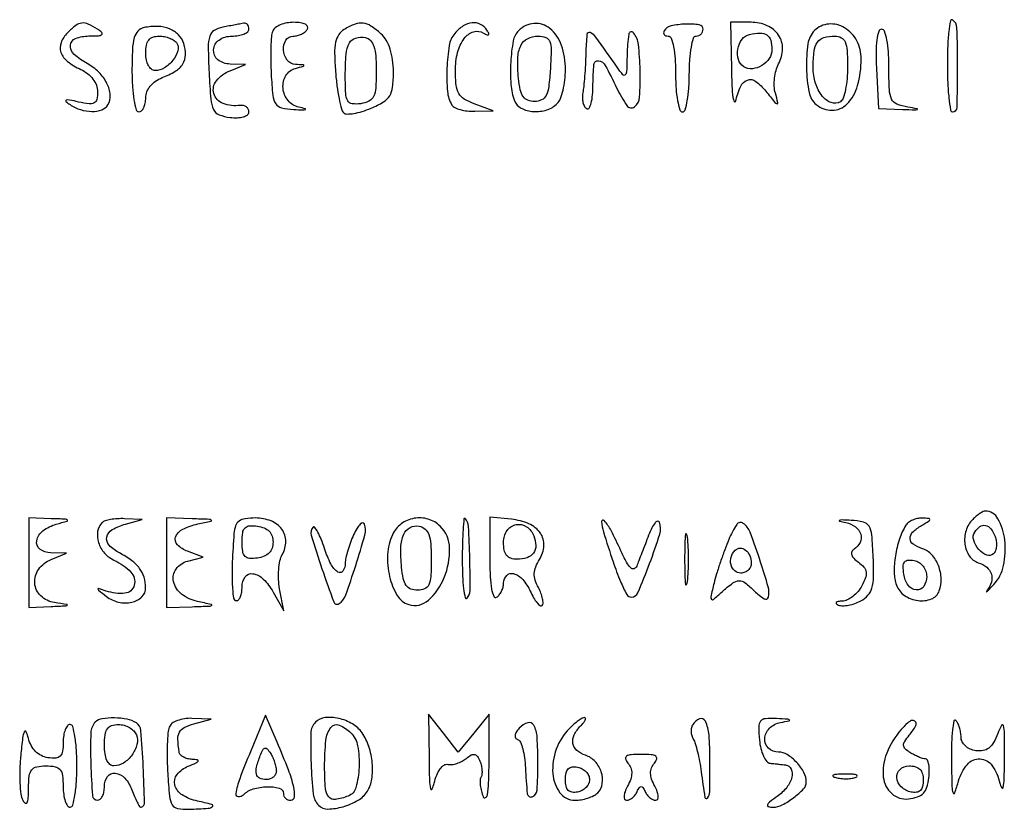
# Model space of a CAD drawing. Extents: x 24 to 1546, y 0 to 2379.
# Drawn here: x 1068.7 to 1211.9, y 1292.7 to 1407.4 of the extents above; entities that cross this region are included whole.
import ezdxf

# ---------------------------------------------------------------- set-up
doc = ezdxf.new("R2010")
doc.units = 0
doc.header["$MEASUREMENT"] = 0
doc.layers.get('0').update_dxf_attribs({"linetype": 'CONTINUOUS'})

msp = doc.modelspace()

# ---------------------------------------------------------------- linework, layer by layer
for points in [[(1075.613918, 1405.471061, 0.106267), (1074.689363, 1404.040174, 0.179937), (1074.681113, 1402.630884, 0.14112), (1075.64395, 1401.311986, 0.058136), (1077.555012, 1400.156889, -0.057773), (1078.552529, 1399.55495, -0.066737), (1079.332247, 1398.765442, -0.072309), (1079.829271, 1397.858915, -0.089525), (1080, 1396.913031, -0.050886), (1079.886656, 1395.802196, -0.221151), (1079.502187, 1395.28437, -0.158568), (1078.758156, 1395.147193, -0.024015), (1077.25, 1395.421969, 0.007366), (1075.8972, 1395.715269, 0.123413), (1075.442546, 1395.69397, 0.58852), (1075.402035, 1395.50804, 0.031644), (1076, 1395.04569, 0.07296), (1077.521109, 1394.312295, 0.074368), (1079.178714, 1394.053057, 0.086398), (1080.616515, 1394.293497, 0.171441), (1081.505531, 1395.008949, 0.160655), (1081.846225, 1396.432008, 0.096042), (1081.369051, 1398.122589, 0.081348), (1080.179103, 1399.758292, 0.072156), (1078.48343, 1401.008868, -0.063045), (1076.601182, 1402.345021, -0.227295), (1076.069317, 1403.674485, -0.295585), (1076.805887, 1404.661219, -0.087519), (1078.75, 1405.015313, 0.011096), (1080.150937, 1405.054211, 0.155556), (1080.616929, 1405.228862, 0.461139), (1080.628119, 1405.512621, 0.043106), (1080, 1406, 0.035111), (1078.641304, 1406.748519, 0.13923), (1077.709146, 1406.895764, 0.134958), (1076.822166, 1406.532918, 0.03221)], [(1098.204244, 1406.288271, 0.088173), (1096.935854, 1405.803611, 0.186173), (1096.29861, 1404.985553, 0.077785), (1096.082529, 1403.434226, 0.007751), (1096.204244, 1399.674453, 0.00809), (1096.451828, 1395.813876, 0.089869), (1096.846515, 1394.327096, 0.193225), (1097.650468, 1393.577663, 0.063588), (1099.25, 1393.183578, 0.037109), (1100.316073, 1393.140511, 0.061884), (1101.202025, 1393.281139, 0.088005), (1101.794488, 1393.57216, 0.239067), (1102, 1393.977414, 0.116334), (1101.903149, 1394.388044, 0.115185), (1101.632812, 1394.713854, 0.106782), (1101.227188, 1394.902868, 0.088339), (1100.75, 1394.925354, -0.121293), (1098.244991, 1395.20779, -0.236263), (1096.903004, 1396.639394, -0.24748), (1097.274869, 1398.511052, -0.127502), (1099.25, 1399.968838), (1101.5, 1400.873227), (1099.25, 1400.936614, -0.159861), (1097.495026, 1401.567708, -0.247368), (1096.847544, 1403.003877, -0.231425), (1097.657257, 1404.430314, -0.151049), (1099.5, 1405, 0.038131), (1100.457356, 1405.073116, 0.057076), (1101.265625, 1405.29375, 0.074992), (1101.817169, 1405.617064, 0.226478), (1102, 1406, 0.07541), (1101.943596, 1406.371856, 0.103851), (1101.779687, 1406.666247, 0.123119), (1101.53557, 1406.837157, 0.137206), (1101.25, 1406.863818, 0.001502), (1100.823386, 1406.785031, 0.000284), (1100.045934, 1406.638576, 0.000304), (1099.138174, 1406.466468, 0.000279)], [(1105.447705, 1405.724318, 0.071984), (1105.272023, 1404.948482, 0.011001), (1105.181558, 1403.362162, 0.01211), (1105.16125, 1401.472333, 0.010234), (1105.22909, 1399.474318, 0.011422), (1105.468414, 1396.382509, 0.117348), (1105.885331, 1395.179946, 0.197035), (1106.721172, 1394.590322, 0.043138), (1108.5, 1394.34137, 0.003637), (1109.863443, 1394.279216, 0.110713), (1110.197334, 1394.34075, 0.719169), (1110.189182, 1394.443827, 0.008877), (1109.25, 1394.660921, -0.173787), (1107.682921, 1395.629366, -0.147262), (1106.955856, 1397.446051, -0.157422), (1107.372346, 1399.27408, -0.197222), (1108.75, 1400.310674, 0.001923), (1109.926177, 1400.622879, 0.339035), (1110, 1400.719237, 0.392517), (1109.923939, 1400.801199, 0.002113), (1108.75, 1400.883999, -0.217843), (1107.565611, 1401.523629, -0.143907), (1107.010587, 1402.994659, -0.162269), (1107.367678, 1404.41207, -0.255946), (1108.440983, 1405, 0.061875), (1109.038022, 1405.074167, 0.051278), (1109.640225, 1405.29375, 0.053305), (1110.157656, 1405.617164, 0.08825), (1110.5, 1406, 0.256669), (1110.519699, 1406.385295, 0.163985), (1110.197651, 1406.713136, 0.082453), (1109.503297, 1406.931508, 0.035057), (1108.527632, 1407, 0.045878), (1107.500382, 1406.905546, 0.052373), (1106.554363, 1406.625269, 0.059782), (1105.821735, 1406.213441, 0.144203)], [(1115.837412, 1405.968819, 0.116459), (1115.045792, 1405.216149, 0.094777), (1114.600037, 1404.130961, 0.055397), (1114.450493, 1402.475326, 0.014446), (1114.582817, 1399.803822, 0.01235), (1114.794155, 1397.760854, 0.016479), (1115.092625, 1395.919961, 0.013723), (1115.428989, 1394.423744, 0.138812), (1115.745405, 1393.876758, 0.198044), (1116.240595, 1393.679278, 0.03718), (1117.233025, 1393.764724, 0.034694), (1118.450281, 1394.049187, 0.02563), (1119.75, 1394.523889, 0.033732), (1121.544264, 1395.432763, 0.121118), (1122.452721, 1396.326747, 0.111879), (1122.881671, 1397.580963, 0.026683), (1123, 1399.796739, 0.033395), (1122.881864, 1401.563541, 0.046248), (1122.526299, 1403.110236, 0.052862), (1121.95013, 1404.386641, 0.076546), (1121.171259, 1405.345012, 0.037268), (1119.736377, 1406.461076, 0.118079), (1118.601862, 1406.877126, 0.121352), (1117.420405, 1406.72855, 0.040443)], [(1131.91408, 1405.396473, 0.133605), (1131.106699, 1403.622399, 0.030585), (1130.773747, 1400.313965, 0.031223), (1130.851645, 1396.967899, 0.117504), (1131.506449, 1394.989565, 0.143906), (1131.925001, 1394.613959, 0.044148), (1132.728857, 1394.313875, 0.040085), (1133.734093, 1394.121677, 0.034544), (1134.809017, 1394.078947), (1137.5, 1394.157895), (1134.75, 1395.162281, -0.047742), (1133.294598, 1395.857422, -0.128043), (1132.497375, 1396.671247, -0.104524), (1132.108245, 1397.877309, -0.025958), (1132, 1399.960889, -0.060472), (1132.323768, 1402.628132, -0.101044), (1133.289174, 1404.662942, -0.158025), (1134.647774, 1405.618448, -0.216557), (1136.110704, 1405.431581, 0.025541), (1136.600362, 1405.162486, 0.297903), (1136.806645, 1405.188958, 0.337512), (1136.847766, 1405.379003, 0.028921), (1136.595492, 1405.845492, 0.135332), (1135.670742, 1406.703869, 0.144694), (1134.461318, 1406.938687, 0.119564), (1133.13723, 1406.47979, 0.076763)], [(1141.2, 1405.8, 0.152596), (1140.408344, 1404.288766, 0.030439), (1140.042782, 1401.22688, 0.033005), (1140.068761, 1397.986361, 0.073232), (1140.606989, 1395.581787, 0.188315), (1141.57745, 1394.516131, 0.099899), (1143.328845, 1394.048893, 0.090756), (1145.280545, 1394.283131, 0.121831), (1146.8, 1395.2, 0.104916), (1147.262584, 1395.911737, 0.032119), (1147.6475, 1397.142768, 0.030575), (1147.911577, 1398.613179, 0.02915), (1148, 1400.128571, 0.082816), (1147.412196, 1403.653086, 0.137134), (1145.713443, 1406.119822, 0.196669), (1143.444037, 1406.838699, 0.177785)], [(1162.361117, 1405.775282, 0.115992), (1162.262487, 1405.480252, 0.18555), (1162.333803, 1405.227739, 0.155646), (1162.571854, 1405.057864, 0.077904), (1162.940983, 1405, -0.320368), (1163.371079, 1404.692903, -0.035122), (1163.701863, 1403.451626, -0.031127), (1163.927774, 1401.696151, -0.016439), (1164, 1399.5, 0.017105), (1164.072146, 1397.39166, 0.027868), (1164.29375, 1395.615625, 0.026982), (1164.608967, 1394.292067, 0.332234), (1165, 1394, 0.332234), (1165.391033, 1394.292067, 0.026982), (1165.70625, 1395.615625, 0.027868), (1165.927854, 1397.39166, 0.017105), (1166, 1399.5, -0.017105), (1166.072146, 1401.60834, -0.027868), (1166.29375, 1403.384375, -0.026982), (1166.608967, 1404.707933, -0.332234), (1167, 1405, 0.097893), (1167.381655, 1405.075446, 0.097668), (1167.70625, 1405.29046, 0.098209), (1167.923616, 1405.611452, 0.100195), (1168, 1405.988798, 0.371225), (1167.44356, 1406.63498, 0.046737), (1165.450641, 1406.74582, 0.044894), (1163.348612, 1406.476191, 0.202689)], [(1172.116001, 1400.25, 0.007017), (1172.193026, 1397.783374, 0.019951), (1172.33924, 1396.070312, 0.087872), (1172.522955, 1395.477117, 0.695173), (1172.713066, 1395.5, -0.045549), (1173.466903, 1397.721942, -0.209062), (1174.448659, 1398.619255, -0.248663), (1175.645649, 1398.427145, -0.061919), (1177.116675, 1397, 0.002504), (1178.444911, 1395.363738, 0.171622), (1178.745103, 1395.182162, 0.552609), (1178.875838, 1395.318296, 0.006981), (1178.507284, 1396.712227, -0.058064), (1178.350174, 1397.708241, -0.037812), (1178.391122, 1398.873209, -0.037783), (1178.607263, 1400.020237, -0.057467), (1178.979785, 1400.962227, 0.118805), (1179.54932, 1403.148005, 0.152472), (1178.969705, 1405.132128, 0.144327), (1177.327117, 1406.508071, 0.103016), (1174.964816, 1407), (1172, 1407)], [(1184.2, 1405.8, 0.162375), (1183.236853, 1403.872793, 0.041257), (1183.027695, 1400.334914, 0.040969), (1183.398468, 1396.82712, 0.174456), (1184.452012, 1395.039826, 0.177154), (1186.752484, 1394.220742, 0.198733), (1188.905412, 1395.133447, 0.127841), (1190.451279, 1397.813628, 0.065744), (1190.986345, 1401.678571, 0.123423), (1190.345064, 1404.306625, 0.135846), (1188.552993, 1406.211178, 0.158479), (1186.254864, 1406.752751, 0.177451)], [(1203.496278, 1400.908096, 0.010191), (1203.551679, 1398.260372, 0.01685), (1203.719219, 1396.030692, 0.010851), (1203.951726, 1394.257768, 0.369847), (1204.25, 1394.001286, 0.407361), (1204.912432, 1394.646146, 0.006361), (1204.984611, 1400.446306, 0.007219), (1204.899708, 1406.214944, 0.252167), (1204.246278, 1407.347792, 0.528088), (1203.949456, 1407.215896, 0.016244), (1203.715055, 1405.648284, 0.01886), (1203.548574, 1403.524439, 0.010263)], [(1086.75, 1406.228451, 0.153553), (1085.875375, 1405.732456, 0.120408), (1085.339641, 1404.775898, 0.056853), (1085.06864, 1403.067187, 0.010927), (1085, 1399.926676, 0.015671), (1085.071605, 1397.642649, 0.026124), (1085.292182, 1395.731669, 0.024386), (1085.605861, 1394.301533, 0.338652), (1086, 1394, 0.193015), (1086.381925, 1394.15314, 0.087565), (1086.70625, 1394.594771, 0.067405), (1086.926343, 1395.24983, 0.047419), (1087, 1396.024751, -0.094657), (1087.169231, 1396.910654, -0.077147), (1087.659486, 1397.744527, -0.070692), (1088.426661, 1398.45091, -0.059996), (1089.402861, 1398.963068, 0.046009), (1091.29415, 1399.888999, 0.115211), (1092.38363, 1400.959559, 0.138618), (1092.772907, 1402.267552, 0.080452), (1092.531428, 1403.900978, 0.117154), (1091.762585, 1405.181926, 0.103934), (1090.468304, 1406.048238, 0.088314), (1088.745294, 1406.409283, 0.060456)], [(1150.955292, 1402.5, -0.006347), (1150.889268, 1400.840526, -0.00611), (1150.780558, 1399.162104, -0.006059), (1150.648779, 1397.685631, -0.02203), (1150.512555, 1396.753971, 0.05232), (1150.452308, 1396.044344, 0.056266), (1150.543956, 1395.35546, 0.063249), (1150.764654, 1394.788145, 0.130709), (1151.089067, 1394.444954, 0.423386), (1151.437685, 1394.533018, 0.067984), (1151.732413, 1395.257016, 0.041795), (1151.935436, 1396.459206, 0.020942), (1152, 1398, -0.024851), (1152.143822, 1400.891913, -0.428084), (1152.815885, 1401.416153, -0.235436), (1153.779951, 1400.743846, -0.014082), (1155.436335, 1397.492922, 0.040318), (1156.93529, 1394.897008, 0.426655), (1158.020122, 1394.721936, 0.218929), (1158.771556, 1396.119947, 0.02117), (1158.849792, 1400.069269, 0.022006), (1158.601329, 1403.79838, 0.149489), (1157.878232, 1405.474382, 0.642575), (1157.195898, 1405.28144, 0.034808), (1156.947548, 1402.309017, -0.004881), (1156.890927, 1399.903371, -0.162547), (1156.692748, 1399.369705, -0.47568), (1156.351457, 1399.368017, -0.018919), (1155.491098, 1400.5, 0.002611), (1152.393376, 1404.864072, 0.134043), (1151.59217, 1405.514349, 0.51366), (1151.112625, 1405.230961, 0.015239)], [(1178, 1403.047972, -0.146511), (1177.612748, 1401.754757, -0.110866), (1176.541258, 1400.719785, -0.114293), (1175.158955, 1400.262267, -0.162819), (1173.909758, 1400.555773, -0.186408), (1173.132347, 1401.581307, -0.114786), (1173.053408, 1403.113366, -0.113749), (1173.659867, 1404.533439, -0.181289), (1174.75, 1405.25074, -0.048183), (1176.295388, 1405.448068, -0.157883), (1177.271946, 1405.164639, -0.17974), (1177.821426, 1404.394082, -0.06604)], [(1193.200096, 1400.25), (1193.5, 1394.5), (1197, 1394.359171, 0.001701), (1198.815673, 1394.292301, 0.108586), (1199.126424, 1394.349784, 0.745894), (1199.116616, 1394.438438, 0.003529), (1197.75, 1394.675594, -0.055545), (1196.162367, 1395.124814, -0.189034), (1195.397566, 1395.85227, -0.099514), (1195.06711, 1397.212146, -0.010003), (1195, 1400.566422, 0.016851), (1194.927489, 1402.717376, 0.030879), (1194.701694, 1404.456173, 0.034073), (1194.372963, 1405.696934, 0.321343), (1193.950096, 1406, 0.332336), (1193.523633, 1405.681348, 0.039441), (1193.263528, 1404.452239, 0.031464), (1193.142418, 1402.641817, 0.014001)], [(1091.527073, 1403.956195, -0.217626), (1091.66673, 1402.844809, -0.092461), (1090.946927, 1401.488662, -0.084729), (1089.710503, 1400.383534, -0.141006), (1088.377555, 1400, -0.165587), (1087.832073, 1400.185742, -0.103057), (1087.387756, 1400.703702, -0.077647), (1087.096708, 1401.504396, -0.048454), (1087, 1402.5, -0.044995), (1087.105482, 1403.669782, -0.120661), (1087.444098, 1404.427998, -0.147833), (1088.043973, 1404.853613, -0.081061), (1088.940983, 1405, -0.048823), (1089.731297, 1404.922644, -0.047157), (1090.501302, 1404.693382, -0.050939), (1091.140097, 1404.35641, -0.10792)], [(1120.5, 1399.986305, -0.015199), (1120.423554, 1397.472083, -0.094549), (1120.106811, 1396.228142, -0.170169), (1119.441595, 1395.548915, -0.079575), (1118.25, 1395.180449, -0.068413), (1117.004386, 1395.174885, -0.238109), (1116.359613, 1395.615675, -0.114532), (1116.061603, 1396.669647, -0.011872), (1116, 1399.263782, -0.019489), (1116.121263, 1402.373656, -0.103873), (1116.596557, 1403.996265, -0.206827), (1117.506112, 1404.718259, -0.113811), (1118.951236, 1404.770875, -0.165676), (1119.664817, 1404.363611, -0.10305), (1120.147074, 1403.518256, -0.059763), (1120.420567, 1402.123814, -0.018574)], [(1145.804791, 1400.25, -0.014124), (1145.566656, 1397.678, -0.082986), (1145.18528, 1396.381849, -0.169593), (1144.535881, 1395.735488, -0.112234), (1143.5, 1395.5, -0.093229), (1142.519246, 1395.684473, -0.149216), (1141.855573, 1396.208207, -0.099991), (1141.432706, 1397.188788, -0.028088), (1141.179541, 1398.845196, -0.029843), (1141.074809, 1401.76642, -0.102609), (1141.501991, 1403.604666, -0.166849), (1142.478171, 1404.624591, -0.119732), (1144.023406, 1405, -0.090255), (1145.136137, 1404.797491, -0.216269), (1145.715602, 1404.217302, -0.095083), (1145.92152, 1403.011919, -0.010921)], [(1189, 1400.559017, -0.021836), (1188.923634, 1398.81126, -0.028779), (1188.693382, 1397.233073, -0.028902), (1188.361704, 1395.987293, -0.17661), (1187.956195, 1395.472927, -0.230367), (1186.624191, 1395.338283, -0.137776), (1185.307274, 1396.290262, -0.09582), (1184.334034, 1398.159716, -0.07236), (1184, 1400.455778, -0.02816), (1184.133114, 1402.817454, -0.12464), (1184.620418, 1404.10969, -0.174002), (1185.563746, 1404.779771, -0.068375), (1187.166667, 1405, -0.124297), (1188.084106, 1404.76835, -0.172849), (1188.646795, 1404.144411, -0.083075), (1188.929364, 1402.914004, -0.014994)], [(1070, 1328.5), (1070, 1322), (1073.25, 1322.149832, 0.000897), (1075.414657, 1322.253519, 0.202175), (1075.594183, 1322.339937, 0.591928), (1075.55929, 1322.436806, 0.001448), (1073.75, 1322.716254, -0.151817), (1071.759613, 1323.681841, -0.18662), (1070.870019, 1325.529134, -0.178786), (1071.439966, 1327.556632, -0.14111), (1073.25, 1328.968838), (1075.5, 1329.873227), (1073.176676, 1329.936614, -0.157352), (1071.618328, 1330.486841, -0.286305), (1071.157798, 1331.704649, -0.18407), (1072.062046, 1333.146255, -0.094058), (1074.005251, 1334.106475, 0.003938), (1075.570705, 1334.555378, 0.56072), (1075.611758, 1334.708722, 0.195388), (1075.348332, 1334.827751, 0.001955), (1073.25, 1334.90032), (1070, 1335)], [(1090, 1328.5), (1090, 1322), (1093.75, 1322.118315, 0.000976), (1096.340064, 1322.205095, 0.190822), (1096.574886, 1322.30787, 0.591007), (1096.537859, 1322.433585, 0.001805), (1094.5, 1322.874746, -0.114015), (1092.219808, 1323.938849, -0.169644), (1091.040365, 1325.7748, -0.220964), (1091.408475, 1327.590715, -0.171676), (1093.097152, 1328.735657), (1095.352521, 1329.325449), (1093.092513, 1330.161481, -0.105996), (1091.602878, 1331.106892, -0.296536), (1091.348136, 1332.259451, -0.193643), (1092.368595, 1333.373504, -0.058427), (1094.582498, 1334.131685, 0.002417), (1096.493246, 1334.55507, 0.60809), (1096.528068, 1334.688536, 0.176029), (1096.261735, 1334.796406, 0.0012), (1093.75, 1334.881685), (1090, 1335)], [(1099.825771, 1332.75, 0.008471), (1099.576333, 1328.621137, 0.020629), (1099.569786, 1325.572272, 0.019955), (1099.74065, 1323.414154, 0.379799), (1100.207231, 1323, 0.227919), (1100.510855, 1323.145987, 0.074398), (1100.767124, 1323.5875, 0.056648), (1100.942051, 1324.234099, 0.037776), (1101, 1325, -0.155533), (1101.463477, 1326.453921, -0.287211), (1102.567084, 1326.913047, -0.158495), (1104.084703, 1326.123925, -0.065006), (1105.500693, 1324.25), (1107.06526, 1321.5), (1106.461564, 1324.711804, -0.034896), (1106.303162, 1326.070849, -0.030767), (1106.324922, 1327.497837, -0.032044), (1106.507317, 1328.784433, -0.076477), (1106.844142, 1329.685981, 0.127887), (1107.347144, 1331.609191, 0.15933), (1106.77861, 1333.356432, 0.141609), (1105.209786, 1334.571141, 0.09466), (1102.964816, 1335, 0.033587), (1101.45139, 1334.898223, 0.122508), (1100.563595, 1334.545584, 0.154723), (1100.060406, 1333.872404, 0.064488)], [(1122.852914, 1332.576526, 0.094084), (1122.154029, 1329.719517, 0.070546), (1122.441102, 1326.48667, 0.077143), (1123.539356, 1323.763954, 0.18354), (1125.222665, 1322.429329, 0.265632), (1128.071031, 1323.042218, 0.114718), (1130.376885, 1326.333355, 0.10165), (1131.157961, 1330.623152, 0.193072), (1129.8, 1333.8, 0.124594), (1128.066273, 1334.833336, 0.116499), (1126.003343, 1334.952346, 0.116997), (1124.111939, 1334.136436, 0.126436)], [(1133, 1329, 0.010246), (1133.048829, 1326.617512, 0.020173), (1133.202688, 1324.729771, 0.022654), (1133.42073, 1323.436017, 0.593981), (1133.690002, 1323.356668, 0.197946), (1134.143526, 1324.445838, 0.006899), (1134.096403, 1329.121796, 0.00719), (1133.918124, 1333.779706, 0.184423), (1133.413953, 1334.916667, 0.63412), (1133.249129, 1334.858066, 0.007272), (1133.121599, 1333.350521, 0.011323), (1133.029479, 1331.400498, 0.00614)], [(1137, 1329.004341, 0.012023), (1137.061221, 1326.458745, 0.032918), (1137.265597, 1324.672199, 0.057035), (1137.58013, 1323.632095, 0.457641), (1138, 1323.5, 0.08825), (1138.382836, 1323.842344, 0.053305), (1138.70625, 1324.359775, 0.051278), (1138.925833, 1324.961978, 0.061875), (1139, 1325.559017, -0.197484), (1139.454188, 1326.664109, -0.278993), (1140.460235, 1326.917512, -0.13995), (1141.793212, 1326.052745, -0.072547), (1142.876926, 1324.370774, 0.023639), (1143.375325, 1323.401152, 0.043443), (1143.882658, 1322.67356, 0.062811), (1144.325376, 1322.261447, 0.367737), (1144.618461, 1322.285128, 0.206237), (1144.755793, 1322.630337, 0.045938), (1144.6781, 1323.274924, 0.040445), (1144.441067, 1324.061736, 0.029494), (1144.058163, 1324.891322, -0.047501), (1143.600394, 1325.984803, -0.085471), (1143.473742, 1326.946016, -0.084462), (1143.675544, 1327.901974, -0.045451), (1144.219848, 1328.980424, 0.125228), (1144.860108, 1330.985489, 0.168886), (1144.347423, 1332.804737, 0.139424), (1142.692721, 1334.155001, 0.0772), (1140.149151, 1334.813358), (1137, 1335.126717)], [(1197.47987, 1333.967429, 0.059264), (1196.543396, 1331.953122, 0.0402), (1195.950146, 1329.490941, 0.040934), (1195.770604, 1327.077627, 0.086906), (1196.106635, 1325.240775, 0.156558), (1197.272611, 1323.753561, 0.115877), (1199.237804, 1323.003593, 0.128813), (1201.177254, 1323.242124, 0.209434), (1202.324614, 1324.403548, 0.103845), (1202.610305, 1326.179967, 0.082749), (1202.199808, 1328.081524, 0.086861), (1201.226044, 1329.666144, 0.135612), (1199.892029, 1330.534269, -0.070878), (1198.544415, 1331.183331, -0.239027), (1198.080134, 1332.011069, -0.215354), (1198.455314, 1332.944151, -0.059282), (1199.75, 1333.919901, 0.005508), (1200.832719, 1334.566606, 0.246091), (1200.963215, 1334.784921, 0.414182), (1200.832177, 1334.931588, 0.009573), (1199.809017, 1334.969591, 0.055728), (1199.114857, 1334.904596, 0.050449), (1198.4273, 1334.68775, 0.053685), (1197.847555, 1334.360725, 0.099416)], [(1207.2, 1334.8, 0.121252), (1206.216147, 1333.173736, 0.107677), (1206.041609, 1331.200405, 0.118202), (1206.695093, 1329.472773, 0.168193), (1208, 1328.5, -0.092747), (1209.230959, 1327.839786, -0.150019), (1209.892429, 1326.863979, -0.149049), (1209.894775, 1325.68023, -0.091168), (1209.25, 1324.428845, 0.120618), (1209.199517, 1324.315045, 0.71655), (1209.234375, 1324.295786, 0.017045), (1209.616851, 1324.668765, 0.003699), (1210.25, 1325.339629, 0.136345), (1211.672801, 1328.085515, 0.08112), (1211.840232, 1331.790293, 0.095107), (1210.859007, 1334.892234, 0.275355), (1209, 1336, 0.120635), (1208.692415, 1335.924693, 0.026952), (1208.22375, 1335.6475, 0.026473), (1207.703443, 1335.259351, 0.022886)], [(1080.666667, 1334.333333, 0.159122), (1080.009438, 1333.038849, 0.117396), (1080.137974, 1331.425867, 0.10443), (1081.018389, 1329.892987, 0.103825), (1082.444988, 1328.843111, -0.094947), (1084.832993, 1327.149615, -0.262571), (1085.327101, 1325.223121, -0.313093), (1083.959802, 1324.068029, -0.107849), (1081.25, 1324.395465, 0.004146), (1080.14524, 1324.76996, 0.529637), (1080.047813, 1324.695028, 0.21371), (1080.142142, 1324.513863, 0.002204), (1081.296476, 1323.608227, 0.108719), (1083.053113, 1322.772088, 0.11181), (1084.979723, 1322.76251, 0.139187), (1086.433781, 1323.546174, 0.20512), (1086.984687, 1324.866631, 0.070391), (1086.752425, 1326.404198, 0.088707), (1086.104903, 1327.687097, 0.074666), (1084.953241, 1328.820398, 0.03587), (1083.189235, 1329.918, -0.079972), (1081.686702, 1331.047232, -0.248463), (1081.347999, 1332.226723, -0.213489), (1082.133602, 1333.30853, -0.062467), (1084.074139, 1334.122737), (1086.5, 1334.80064), (1083.916667, 1334.90032, 0.024518), (1082.878806, 1334.889465, 0.028316), (1081.896354, 1334.774886, 0.029191), (1081.088748, 1334.584866, 0.124626)], [(1105.5, 1331.5, -0.082847), (1105.352757, 1330.617458, -0.110331), (1104.928806, 1329.926605, -0.102222), (1104.222385, 1329.446544, -0.0631), (1103.25, 1329.180449, -0.049728), (1102.08473, 1329.131823, -0.187903), (1101.43287, 1329.430103, -0.160065), (1101.092891, 1330.129015, -0.033839), (1101, 1331.5, -0.033839), (1101.092891, 1332.870985, -0.160065), (1101.43287, 1333.569897, -0.187903), (1102.08473, 1333.868177, -0.049728), (1103.25, 1333.819551, -0.0631), (1104.222385, 1333.553456, -0.102222), (1104.928806, 1333.073395, -0.110331), (1105.352757, 1332.382542, -0.082847)], [(1117.212193, 1332.566368, 0.018196), (1116.748182, 1331.44118, 0.017044), (1116.356082, 1330.260605, 0.017303), (1116.080402, 1329.189793, 0.054397), (1116, 1328.452947, -0.143273), (1115.659497, 1327.289035, -0.426331), (1114.93021, 1327.14455, -0.124204), (1113.903091, 1328.331717, -0.036849), (1112.977887, 1330.567002, 0.01519), (1112.492055, 1331.901457, 0.028211), (1112.005733, 1332.945452, 0.032627), (1111.576297, 1333.634114, 0.462678), (1111.321537, 1333.65487, 0.276761), (1111.035795, 1332.513912, 0.008223), (1112.60706, 1327.626524, 0.007874), (1114.325392, 1322.818638, 0.472422), (1115.091955, 1322.556832, 0.169101), (1116.013803, 1323.69171, 0.009313), (1117.513357, 1328.090751, 0.009977), (1118.835354, 1332.521647, 0.149026), (1118.79404, 1334.117879, 0.343759), (1118.542385, 1334.285226, 0.176898), (1118.17689, 1334.11957, 0.066308), (1117.70394, 1333.513512, 0.025683)], [(1128.5, 1328.986305, -0.014042), (1128.430605, 1326.51591, -0.091048), (1128.13855, 1325.310788, -0.18801), (1127.535195, 1324.714201, -0.102375), (1126.5, 1324.5, -0.093229), (1125.519246, 1324.684473, -0.149216), (1124.855573, 1325.208207, -0.099991), (1124.432706, 1326.188788, -0.028088), (1124.179541, 1327.845196, -0.03071), (1124.080822, 1330.738733, -0.095073), (1124.499587, 1332.639291, -0.173453), (1125.410295, 1333.616991, -0.168473), (1126.746976, 1333.810212, -0.133149), (1127.592281, 1333.396664, -0.126289), (1128.1335, 1332.605251, -0.069808), (1128.420942, 1331.25118, -0.017448)], [(1143.396256, 1332.409758, -0.082652), (1143.686854, 1330.986992, -0.166673), (1143.359357, 1329.904407, -0.161583), (1142.425695, 1329.228897, -0.076632), (1140.940983, 1329, -0.081061), (1140.043973, 1329.146387, -0.147833), (1139.444098, 1329.572002, -0.120661), (1139.105482, 1330.330218, -0.044995), (1139, 1331.5, -0.149528), (1139.508057, 1333.160883, -0.195698), (1140.814008, 1334.03637, -0.200847), (1142.332769, 1333.740562, -0.155128)], [(1153.518623, 1333, 0.006331), (1154.919027, 1328.633844, 0.020005), (1156.00984, 1325.762374, 0.022938), (1156.910199, 1323.893315, 0.275685), (1157.569325, 1323.5, 0.300604), (1158.529828, 1324.134825, 0.010988), (1160.234933, 1328.394211, 0.013996), (1161.703859, 1332.671367, 0.1672), (1161.65475, 1334.393342, 0.384463), (1161.3918, 1334.529191, 0.156963), (1161.023219, 1334.293669, 0.058366), (1160.560125, 1333.577829, 0.022975), (1160.089527, 1332.5, -0.000403), (1159.606385, 1331.241424, -0.000364), (1159.104743, 1329.940625, -0.000365), (1158.653738, 1328.776189, -0.001164), (1158.350374, 1328, -0.224843), (1157.964521, 1327.63797, -0.278058), (1157.49332, 1327.74889, -0.077293), (1156.874479, 1328.575022, -0.015079), (1156.048832, 1330.247879, 0.01253), (1154.626647, 1333.166787, 0.06634), (1153.6087, 1334.620378, 0.706106), (1153.252281, 1334.468744, 0.05923)], [(1171.732114, 1331.881596, 0.010234), (1171.140293, 1330.370282, 0.006862), (1170.523057, 1328.62007, 0.006912), (1169.971718, 1326.907726, 0.013532), (1169.588727, 1325.527154, 0.004521), (1169.118021, 1323.556856, 0.248879), (1169.21371, 1323.200575, 0.400917), (1169.507099, 1323.183547, 0.007736), (1170.753758, 1324.277154, -0.022569), (1172.31233, 1325.564637, -0.157106), (1173.234523, 1325.884266, -0.174335), (1174.11901, 1325.587989, -0.029252), (1175.47619, 1324.380952, 0.058407), (1176.895494, 1323.259465, 0.518849), (1177.511668, 1323.523758, 0.121677), (1177.461543, 1325.006931, 0.011), (1176.364169, 1328.580418, 0.010284), (1174.819884, 1332.938938, 0.148714), (1173.830883, 1334.222911, 0.424911), (1172.881657, 1334.045858, 0.047309)], [(1188.75, 1334.339079, -0.105898), (1190.148396, 1333.713891, -0.161752), (1190.912363, 1332.640692, -0.188242), (1190.823586, 1331.446643, -0.143697), (1189.940159, 1330.463016, 0.148518), (1189.619964, 1330.099662, 0.189181), (1189.596266, 1329.657278, 0.114412), (1189.910945, 1329.142011, 0.040857), (1190.566771, 1328.574834, -0.051181), (1191.380435, 1327.841315, -0.146524), (1191.704026, 1327.160869, -0.127277), (1191.622738, 1326.352867, -0.034498), (1191.091428, 1325.170835, -0.054166), (1190.519805, 1324.334619, -0.049846), (1189.767183, 1323.614492, -0.053269), (1188.956246, 1323.109131, -0.101559), (1188.214816, 1322.921053, 0.025743), (1187.613193, 1322.86222, 0.171019), (1187.350897, 1322.723083, 0.436355), (1187.364641, 1322.548542, 0.070867), (1187.694561, 1322.356199, 0.102589), (1188.295833, 1322.245628, 0.04055), (1189.136181, 1322.333047, 0.037965), (1190.057592, 1322.578756, 0.038745), (1190.924735, 1322.95972, 0.087277), (1191.958023, 1323.77082, 0.113691), (1192.537805, 1324.820187, 0.066537), (1192.774216, 1326.433775, 0.014195), (1192.729361, 1329.274573, 0.010158), (1192.516847, 1332.565225, 0.114389), (1192.117092, 1333.802119, 0.20316), (1191.289526, 1334.404938, 0.043989), (1189.499187, 1334.65863, 0.00363), (1188.135443, 1334.720835, 0.110822), (1187.801943, 1334.659314, 0.71906), (1187.810118, 1334.556284, 0.008851)], [(1210.425794, 1332.332783, -0.058192), (1210.605337, 1331.630086, -0.056617), (1210.620553, 1330.898231, -0.061533), (1210.478384, 1330.247937, -0.112281), (1210.190401, 1329.790401, -0.302487), (1209.232415, 1329.598277, -0.118526), (1208.086141, 1330.426172, -0.101227), (1207.327693, 1331.789844, -0.218214), (1207.472927, 1332.956195, -0.098377), (1208.221677, 1333.760412, -0.211325), (1209.033652, 1333.932168, -0.179689), (1209.805537, 1333.444301, -0.07141)], [(1165.320074, 1329, 0.005179), (1165.344207, 1326.670434, 0.025693), (1165.43855, 1325.364063, 0.707215), (1165.576315, 1325.333801, 0.108536), (1165.723396, 1325.75, 0.019375), (1165.849065, 1327.229765, 0.011494), (1165.889766, 1329, 0.011494), (1165.849065, 1330.770235, 0.019375), (1165.723396, 1332.25, 0.108536), (1165.576315, 1332.666199, 0.707215), (1165.43855, 1332.635937, 0.025693), (1165.344207, 1331.329566, 0.005179)], [(1175, 1328.440983, -0.103216), (1174.885271, 1327.891133, -0.098834), (1174.559375, 1327.423289, -0.096907), (1174.072549, 1327.109789, -0.095012), (1173.5, 1327, -0.179946), (1172.59764, 1327.335619, -0.15216), (1172.05672, 1328.20489, -0.132661), (1172.066992, 1329.327196, -0.128822), (1172.63948, 1330.306147, -0.194761), (1173.37668, 1330.618432, -0.172865), (1174.169706, 1330.350022, -0.128462), (1174.782775, 1329.537796, -0.098073)], [(1200.5, 1326.486305, -0.149983), (1200.058199, 1325.046599, -0.276967), (1198.985239, 1324.548119, -0.216192), (1197.800452, 1325.244382, -0.118802), (1197.168791, 1326.838964, -0.034027), (1197.084508, 1327.997177, -0.164309), (1197.28995, 1328.614852, -0.218357), (1197.784386, 1328.881143, -0.063665), (1198.668791, 1328.825269, -0.094501), (1199.384073, 1328.540657, -0.08506), (1199.975134, 1328.00437, -0.082936), (1200.365098, 1327.288409, -0.083506)], [(1102.211516, 1301.054795, 0.008389), (1100.65323, 1297.120128, 0.050037), (1100.08569, 1294.989438, 0.432213), (1100.440123, 1294.528581, 0.224845), (1101.2, 1294.8, -0.124745), (1102.604788, 1295.636714, -0.063714), (1104.644095, 1295.969428, -0.074218), (1106.410983, 1295.76767, -0.339437), (1107, 1295, 0.105903), (1107.081731, 1294.618454, 0.09931), (1107.313545, 1294.29375, 0.096189), (1107.659924, 1294.076092, 0.092573), (1108.067388, 1294, 0.389026), (1108.609631, 1294.497129, 0.079088), (1108.508376, 1295.919029, 0.035201), (1107.741219, 1298.405084, 0.00828), (1106.101085, 1302.438148), (1104.423032, 1306.376295)], [(1128.173871, 1300, 0.004316), (1128.230332, 1296.912731, 0.046079), (1128.379159, 1295.66811, 0.708677), (1128.614386, 1295.63816, 0.059866), (1128.923909, 1296.5, -0.03924), (1129.285509, 1297.654025, -0.062507), (1129.786977, 1298.557004, -0.08462), (1130.353031, 1299.106072, -0.207207), (1130.910855, 1299.214913, 0.086233), (1131.508975, 1299.188643, 0.045776), (1132.234972, 1299.350711, 0.043754), (1132.968218, 1299.659491, 0.051721), (1133.593427, 1300.077537, -0.042705), (1134.309135, 1300.574959, -0.18436), (1134.811754, 1300.654722, -0.200578), (1135.212957, 1300.378386, -0.05138), (1135.57678, 1299.660511, -0.038743), (1135.772292, 1299.002843, -0.03842), (1135.864697, 1298.321036, -0.041148), (1135.849912, 1297.713767, -0.1053), (1135.713745, 1297.297887, 0.125787), (1135.588804, 1296.856733, 0.036777), (1135.622757, 1296.146879, 0.034414), (1135.781071, 1295.324217, 0.030901), (1136.054847, 1294.5, 0.460381), (1136.379137, 1294.390583, 0.220227), (1136.662197, 1294.804538, 0.033023), (1136.835697, 1296.5301, 0.007321), (1136.893752, 1299.5), (1136.928074, 1306.5), (1134.667598, 1303.73887), (1132.407121, 1300.97774), (1130.259116, 1303.73887), (1128.111111, 1306.5)], [(1068.827077, 1300.5, 0.017177), (1068.696121, 1298.475785, 0.019398), (1068.712747, 1296.528125, 0.019011), (1068.853208, 1294.886313, 0.092462), (1069.134933, 1294, 0.107368), (1069.484847, 1293.589654, 0.475849), (1069.751161, 1293.654115, 0.096603), (1069.919676, 1294.30745, 0.012617), (1069.969591, 1295.75, -0.025539), (1070.07746, 1297.53305, -0.138388), (1070.439238, 1298.421959, -0.179573), (1071.157716, 1298.866317, -0.049674), (1072.5, 1299, -0.047675), (1073.824437, 1298.873428, -0.173074), (1074.541667, 1298.45, -0.144586), (1074.902765, 1297.613599, -0.030103), (1075, 1296, 0.031626), (1075.072766, 1294.850749, 0.048861), (1075.29375, 1293.88125, 0.06271), (1075.615738, 1293.209557, 0.254951), (1076, 1293, 0.339565), (1076.395008, 1293.303225, 0.024068), (1076.708333, 1294.75, 0.025878), (1076.928566, 1296.683687, 0.015416), (1077, 1299, 0.015416), (1076.928566, 1301.316313, 0.025878), (1076.708333, 1303.25, 0.024068), (1076.395008, 1304.696775, 0.339565), (1076, 1305, 0.230829), (1075.616891, 1304.813181, 0.073189), (1075.29375, 1304.245194, 0.05579), (1075.073057, 1303.4145, 0.03707), (1075, 1302.430449, -0.035828), (1074.905528, 1301.113719, -0.159573), (1074.566169, 1300.428295, -0.185295), (1073.921569, 1300.134104, -0.051391), (1072.790994, 1300.180449, -0.081026), (1071.828188, 1300.483944, -0.078921), (1071.001891, 1301.07957, -0.074467), (1070.364162, 1301.936025, -0.061277), (1069.95273, 1303, 0.045446), (1069.619027, 1303.951191, 0.644601), (1069.350921, 1303.950498, 0.076137), (1069.109837, 1303.083076, 0.005039)], [(1079.666667, 1305.333333, 0.191644), (1079.016464, 1303.823744, 0.014353), (1079.019652, 1299.265722, 0.011685), (1079.261656, 1294.684163, 0.392084), (1080, 1294, 0.191087), (1080.381882, 1294.151477, 0.088204), (1080.70625, 1294.5875, 0.068025), (1080.926307, 1295.234582, 0.048028), (1081, 1296, -0.155534), (1081.46248, 1297.450781, -0.276209), (1082.573583, 1297.939823, -0.181468), (1083.960107, 1297.212008, -0.091519), (1085, 1295.5, 0.009009), (1085.384171, 1294.541889, 0.014156), (1085.751997, 1293.734901, 0.008155), (1086.08323, 1293.086505, 0.279106), (1086.225249, 1293.001792, 0.418431), (1086.816102, 1293.609073, 0.00669), (1086.634968, 1298.891277, 0.007832), (1086.302831, 1304.129502, 0.234161), (1085.641823, 1305.234687, 0.09546), (1084.313479, 1305.767407, 0.043666), (1082.44814, 1305.961697, 0.042796), (1080.660377, 1305.838087, 0.159027)], [(1085.64326, 1303.487265, -0.156278), (1085.722056, 1302.090643, -0.094135), (1085.006938, 1300.577166, -0.092559), (1083.772254, 1299.410498, -0.144108), (1082.377555, 1299, -0.178798), (1081.804983, 1299.211512, -0.108578), (1081.364796, 1299.794443, -0.072829), (1081.088264, 1300.738092, -0.03493), (1081, 1302, -0.030614), (1081.092513, 1303.509526, -0.118751), (1081.419282, 1304.380794, -0.167286), (1082.034751, 1304.842955, -0.078304), (1083.031385, 1305, -0.068555), (1083.851357, 1304.887042, -0.062876), (1084.636569, 1304.555634, -0.066718), (1085.270107, 1304.065762, -0.103605)], [(1090.411819, 1304.630801, 0.07249), (1090.224166, 1303.798208, 0.011089), (1090.130869, 1302.096642, 0.012201), (1090.114255, 1300.069552, 0.01031), (1090.193204, 1297.926583, 0.009274), (1090.447214, 1294.590389, 0.109008), (1090.844282, 1293.358029, 0.219703), (1091.63163, 1292.808434, 0.053739), (1093.25, 1292.695782, 0.004749), (1096.096627, 1292.830751, 0.175513), (1096.684889, 1293.082495, 0.592454), (1096.607629, 1293.384116, 0.009878), (1094.512211, 1293.87602, -0.087563), (1092.297927, 1294.774592, -0.190415), (1091.228704, 1296.227925, -0.240798), (1091.562487, 1297.759088, -0.126228), (1093.175759, 1298.941374, 0.008944), (1094.309614, 1299.419682, 0.158915), (1094.600928, 1299.681581, 0.528214), (1094.512492, 1299.865314, 0.028524), (1093.75, 1299.936614, -0.053834), (1093.069525, 1300.035125, -0.064818), (1092.47, 1300.27513, -0.076696), (1092.037769, 1300.612902, -0.152537), (1091.85, 1301, -0.026845), (1091.67093, 1302.875041, -0.131749), (1091.901488, 1303.903875, -0.160255), (1092.588351, 1304.570629, -0.045389), (1094, 1305.105235), (1096.5, 1305.80064), (1093.718615, 1305.90032, 0.046588), (1092.615648, 1305.837066, 0.054094), (1091.599923, 1305.568517, 0.062318), (1090.814223, 1305.148387, 0.148292)], [(1111.666667, 1305.333333, 0.192099), (1111.000713, 1303.783436, 0.016101), (1111.027167, 1299.336372, 0.016843), (1111.345721, 1294.909281, 0.171627), (1112.126974, 1293.273026, 0.204194), (1113.478761, 1292.729107, 0.065066), (1115.669591, 1293.060782, 0.062598), (1117.849083, 1293.995729, 0.119099), (1119.214335, 1295.312561, 0.107259), (1119.862803, 1297.074443, 0.057514), (1119.918829, 1299.402062, 0.055531), (1119.428729, 1301.797849, 0.074709), (1118.443296, 1303.777494, 0.106211), (1117.031012, 1305.088312, 0.077869), (1115.040803, 1305.88577, 0.08403), (1113.057527, 1306.000955, 0.170562)], [(1116.8, 1303.8, -0.153452), (1117.792385, 1301.897845, -0.054516), (1118.001427, 1298.801805, -0.0549), (1117.554788, 1295.870303, -0.24035), (1116.418213, 1294.606989, -0.052828), (1114.556323, 1294.10999, -0.267632), (1113.59195, 1294.481501, -0.1544), (1113.104685, 1295.724142, -0.01683), (1113, 1298.833333, -0.023532), (1113.182675, 1302.712641, -0.140663), (1113.913861, 1304.577846, -0.336216), (1115.116152, 1304.909314, -0.101781)], [(1141.279296, 1304.468607, 0.044188), (1140.84521, 1303.906354, 0.108322), (1140.665408, 1303.418851, 0.179957), (1140.746978, 1303.051602, 0.170211), (1141.050616, 1302.816461, -0.212476), (1141.444014, 1302.456911, -0.035681), (1141.793032, 1301.47108, -0.033683), (1142.058006, 1300.174528, -0.024174), (1142.184933, 1298.700792, 0.017347), (1142.456515, 1294.94924, 0.490124), (1143.177138, 1294.50503, 0.295478), (1143.876987, 1295.450582, 0.015641), (1144, 1299.381966, 0.015472), (1143.883202, 1303.155609, 0.107732), (1143.382167, 1304.92113, 0.36643), (1142.51018, 1305.266554, 0.125582)], [(1148.57293, 1304.430073, 0.109126), (1146.652787, 1301.421201, 0.107066), (1146.161029, 1297.862002, 0.141654), (1147.195571, 1295.09217, 0.237284), (1149.367388, 1294, 0.042708), (1150.301744, 1294.079955, 0.036323), (1151.262692, 1294.318521, 0.037896), (1152.109351, 1294.668238, 0.079651), (1152.684328, 1295.084328, 0.162301), (1153.354539, 1296.424901, 0.115391), (1153.205824, 1298.111283, 0.10826), (1152.302485, 1299.641073, 0.129309), (1150.892029, 1300.534269, -0.102912), (1149.649493, 1301.233266, -0.174859), (1149.077075, 1302.263747, -0.157548), (1149.267039, 1303.506375, -0.080466), (1150.2, 1304.8, 0.024744), (1150.61786, 1305.261398, 0.06058), (1150.862857, 1305.6475, 0.150483), (1150.89858, 1305.890956, 0.37007), (1150.771429, 1306, 0.133775), (1150.435422, 1305.908463, 0.022048), (1149.866334, 1305.538834, 0.022881), (1149.220079, 1305.031161, 0.018444)], [(1166.5, 1305, 0.086799), (1166.314254, 1304.535506, 0.059609), (1166.264181, 1303.969064, 0.058265), (1166.349836, 1303.391788, 0.072595), (1166.565088, 1302.894685, -0.064639), (1166.859338, 1302.243621, -0.01379), (1167.188659, 1301.04343, -0.014201), (1167.494529, 1299.621082, -0.013093), (1167.728603, 1298.144685, 0.006449), (1168.26914, 1294.415601, 0.662117), (1168.647153, 1294.321388, 0.158809), (1168.964723, 1295.247405, 0.003846), (1169, 1299.833333, 0.018957), (1168.861104, 1303.495461, 0.093986), (1168.32711, 1305.47693, 0.384902), (1167.498432, 1305.813007, 0.168483)], [(1176.186642, 1302.75, 0.035597), (1176.398298, 1301.496576, 0.048875), (1176.775138, 1300.417969, 0.058944), (1177.247766, 1299.649754, 0.203188), (1177.75, 1299.375, -0.001628), (1178.301531, 1299.318032, -0.001119), (1178.926563, 1299.25, -0.001128), (1179.527935, 1299.181807, -0.002297), (1180, 1299.125, -0.259373), (1180.814026, 1298.52909, -0.174953), (1180.913969, 1297.355002, -0.102979), (1180.158929, 1295.856426, -0.072083), (1178.777494, 1294.556704, 0.011168), (1177.661784, 1293.737489, 0.141765), (1177.35681, 1293.322234, 0.456107), (1177.492902, 1293.07549, 0.052779), (1178.206065, 1293, 0.122281), (1179.50574, 1293.322675, 0.040608), (1181.172857, 1294.386258, 0.038798), (1182.605953, 1295.660025, 0.19404), (1183, 1296.63717, 0.124565), (1182.650943, 1298.016533, 0.062756), (1181.599607, 1299.485899, 0.063417), (1180.240262, 1300.62559, 0.143744), (1178.964816, 1301, -0.188956), (1177.498904, 1301.574498, -0.22627), (1176.95606, 1302.938616, -0.183844), (1177.651016, 1304.454174, -0.1478), (1179.25, 1305.294267, 0.004413), (1180.523646, 1305.551261, 0.593599), (1180.560008, 1305.672464, 0.185389), (1180.32929, 1305.776675, 0.002317), (1178.686642, 1305.863818, 0.030379), (1177.051752, 1305.84359, 0.208232), (1176.355464, 1305.477806, 0.174556), (1176.079787, 1304.675218, 0.02034)], [(1196.778816, 1304.256131, 0.08482), (1194.680447, 1300.844415, 0.122309), (1194.192515, 1297.350785, 0.186066), (1195.414103, 1294.961145, 0.214568), (1197.83584, 1294.191861, 0.050231), (1199.162633, 1294.482332, 0.121172), (1200.009702, 1295.009955, 0.118349), (1200.527186, 1295.879245, 0.046732), (1200.816422, 1297.25, 0.027851), (1200.878604, 1298.305029, 0.045547), (1200.800072, 1299.196686, 0.059275), (1200.608858, 1299.820811, 0.291982), (1200.316422, 1300.015313, -0.070711), (1199.90632, 1300.08147, -0.022036), (1199.318088, 1300.292991, -0.021538), (1198.673893, 1300.590246, -0.022198), (1198.064302, 1300.939097, -0.050068), (1197.36675, 1301.485205, -0.193279), (1197.144495, 1301.976716, -0.155448), (1197.302219, 1302.556514, -0.029681), (1197.956803, 1303.447951, 0.042936), (1198.921989, 1304.838066, 0.390905), (1198.771852, 1305.496471, 0.333814), (1198.027942, 1305.464424, 0.040705)], [(1204.090188, 1299.916667, 0.002113), (1204.162379, 1295.968162, 0.075733), (1204.319921, 1295.070252, 0.712598), (1204.575443, 1295.068292, 0.01491), (1205.135272, 1296.813643, -0.104843), (1206.408974, 1299.204512, -0.235382), (1208.24555, 1300.002819, -0.229946), (1210.023304, 1299.02157, -0.101555), (1211.125254, 1296.5, 0.077376), (1211.396018, 1295.789348, 0.695916), (1211.616784, 1295.825799, 0.041422), (1211.757053, 1297.11466, 0.004888), (1211.802738, 1300, 0.003137), (1211.801928, 1303.719489, 0.063532), (1211.65212, 1304.835936, 0.676182), (1211.354247, 1304.872275, 0.038382), (1210.818994, 1303.693823, -0.038991), (1210.219381, 1302.377926, -0.099749), (1209.544376, 1301.583554, -0.123966), (1208.712732, 1301.211223, -0.07913), (1207.647941, 1301.193823, -0.070269), (1206.809988, 1301.436503, -0.08042), (1206.114221, 1301.895036, -0.089263), (1205.652439, 1302.503049, -0.116498), (1205.487246, 1303.179421, 0.038629), (1205.427983, 1303.876485, 0.034735), (1205.261672, 1304.582078, 0.036464), (1205.021304, 1305.194858, 0.084875), (1204.737246, 1305.596087, 0.593031), (1204.45549, 1305.513491, 0.025414), (1204.243059, 1304.231871, 0.021225), (1204.107669, 1302.328099, 0.010652)], [(1105.984687, 1298.25, -0.119708), (1105.875058, 1297.773274, -0.102025), (1105.554877, 1297.367188, -0.093279), (1105.07173, 1297.09454, -0.082121), (1104.5, 1297, -0.109716), (1103.555143, 1297.209859, -0.226942), (1103.086462, 1297.780795, -0.124972), (1103.094303, 1298.808949, -0.027539), (1103.639163, 1300.502058, -0.026892), (1104.005596, 1301.322208, -0.222828), (1104.319776, 1301.565218, -0.274684), (1104.660796, 1301.453612, -0.038367), (1105.123851, 1300.833846, -0.035113), (1105.448755, 1300.231659, -0.025752), (1105.7255, 1299.52463, -0.02622), (1105.918607, 1298.824619, -0.051168)], [(1157.08527, 1299.397256, -0.082037), (1157.494281, 1298.697611, -0.095445), (1157.62825, 1297.939888, -0.07932), (1157.477157, 1297.078428, -0.039887), (1157.03421, 1296.063922, 0.031107), (1156.657089, 1295.239895, 0.073418), (1156.509713, 1294.582195, 0.143903), (1156.598837, 1294.168079, 0.274867), (1156.881483, 1294, 0.111181), (1157.288683, 1294.091679, 0.060186), (1157.725081, 1294.367188, 0.055475), (1158.122789, 1294.771956, 0.057347), (1158.416667, 1295.25, -0.029131), (1158.744495, 1295.85747, -0.260055), (1159, 1296, -0.260055), (1159.255505, 1295.85747, -0.029131), (1159.583333, 1295.25, 0.057347), (1159.877211, 1294.771956, 0.055475), (1160.274919, 1294.367188, 0.060186), (1160.711317, 1294.091679, 0.111181), (1161.118517, 1294, 0.274867), (1161.401163, 1294.168079, 0.143903), (1161.490287, 1294.582195, 0.073418), (1161.342911, 1295.239895, 0.031107), (1160.96579, 1296.063922, -0.039887), (1160.522843, 1297.078428, -0.07932), (1160.37175, 1297.939888, -0.095445), (1160.505719, 1298.697611, -0.082037), (1160.91473, 1299.397256, 0.092904), (1161.25352, 1300.006576, 0.339045), (1161.118585, 1300.398483, 0.130288), (1160.472382, 1300.617172, 0.016803), (1159, 1300.666667, 0.016803), (1157.527618, 1300.617172, 0.130288), (1156.881415, 1300.398483, 0.339045), (1156.74648, 1300.006576, 0.092904)], [(1151.5, 1297, -0.111169), (1151.367648, 1296.412083, -0.081628), (1150.985938, 1295.86097, -0.076288), (1150.418687, 1295.429863, -0.076985), (1149.75, 1295.190371, -0.080835), (1148.958137, 1295.167453, -0.169023), (1148.414557, 1295.441706, -0.141833), (1148.09901, 1296.037793, -0.051314), (1148, 1297, -0.051314), (1148.09901, 1297.962207, -0.141833), (1148.414557, 1298.558294, -0.169023), (1148.958137, 1298.832547, -0.080835), (1149.75, 1298.809629, -0.076985), (1150.418687, 1298.570137, -0.076288), (1150.985938, 1298.13903, -0.081628), (1151.367648, 1297.587917, -0.111169)], [(1187.269032, 1297.307009, 0.037336), (1188.036634, 1297.167106, 0.029507), (1188.880008, 1297.127736, 0.030339), (1189.671085, 1297.185595, 0.06278), (1190.269032, 1297.344063, 0.31318), (1190.386009, 1297.52287, 0.333666), (1190.257153, 1297.684921, 0.052471), (1189.580113, 1297.787295, 0.014395), (1188.5, 1297.805051, 0.012823), (1187.431793, 1297.764444, 0.080377), (1186.900903, 1297.643467, 0.597527), (1186.883358, 1297.48334, 0.087174)], [(1200, 1296.926676, -0.055256), (1199.898563, 1296.011599, -0.142094), (1199.580742, 1295.434093, -0.164476), (1199.038825, 1295.16603, -0.081073), (1198.261484, 1295.188159, -0.143076), (1196.805748, 1295.93584, -0.183129), (1196.155562, 1297.282334, -0.232055), (1196.621394, 1298.488972, -0.188778), (1197.926676, 1299, -0.067185), (1198.856143, 1298.874542, -0.12999), (1199.5, 1298.5, -0.12999), (1199.874542, 1297.856143, -0.067185)]]:
    msp.add_lwpolyline(points, format="xyb", close=True)

doc.saveas('drawing.dxf')
